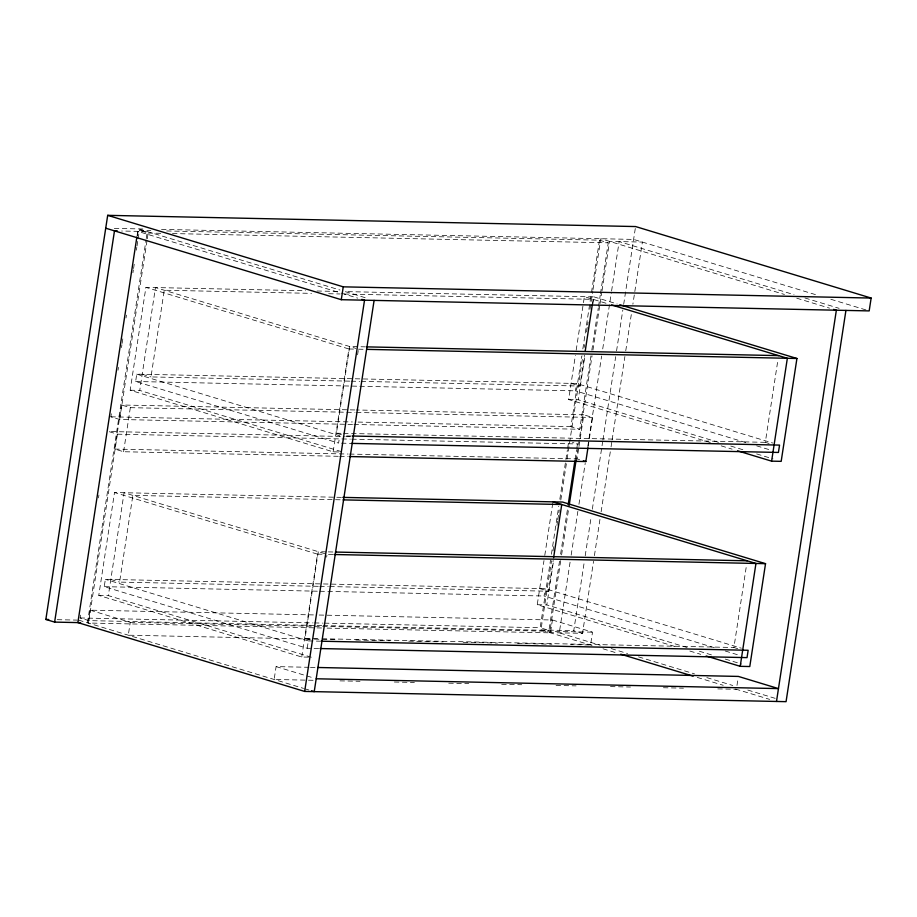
<?xml version="1.0" encoding="UTF-8"?>
<svg xmlns="http://www.w3.org/2000/svg" width="917" height="917" viewBox="0 0 917 917"><rect width="100%" height="100%" fill="white"/><g stroke="black" fill="none" stroke-linecap="round" stroke-linejoin="round"><path stroke-width="0.69" stroke-dasharray="4.58 3.44" d="M137.091 235.589L137.733 231.348L339.932 292.729M137.458 235.956L138.536 228.895L339.943 290.024M321.764 625.566L88.88 620.614L80.1 617.955L80.536 615.135M98.474 497.897L98.91 495.077M352.541 424.433L119.657 419.482L110.877 416.822L111.53 412.581M118.018 370.216L118.442 367.385M121.468 347.612L121.904 344.792M122.121 343.382L122.981 337.731M126.007 317.958L126.443 315.127M132.931 272.762L133.355 269.93M133.573 268.521L134.226 264.279M136.381 250.158L136.816 247.338M137.034 245.928L137.894 240.277M138.112 238.856L139.407 230.385L150.846 230.625M87.447 622.792L146.021 240.036M146.227 238.615L147.316 231.554L121.629 231.015M313.419 614.917L90.164 610.172L88.192 623.021L324.331 628.042M338.258 456.299L123.589 451.737L114.808 449.078L121.56 404.993L354.833 409.956M88.88 620.614L117.399 434.177L108.63 431.517L344.379 436.526M119.657 419.482L147.098 240.116M147.316 238.695L148.176 233.044L139.407 230.385M308.593 657.157L301.75 657.008L98.772 595.397L114.51 492.532L341.388 497.358M338.625 451.955L333.146 451.84L130.168 390.229L145.906 287.365L305.59 290.758M123.589 451.737L130.329 407.664L121.56 404.993M318.635 648.525L307.206 648.273L104.229 586.662L105.352 579.315L545.179 588.668L741.349 648.204M136.748 374.147L339.726 435.758L338.602 443.106L135.624 381.495L136.748 374.147L576.575 383.489L772.744 443.037M311.333 657.214L108.344 595.603L124.082 492.738L327.071 554.349L326.635 557.146M341.365 451.623L139.739 390.424L155.477 287.571L355.956 348.414M318.302 586.318L119.588 582.1L132.85 495.398L341.582 499.834M349.698 381.151L150.984 376.921L164.246 290.231L311.505 293.36M90.164 610.172L130.26 622.334L128.288 635.194L312.903 639.115M309.018 667.301L276.109 666.602L274.137 679.463L307.057 680.162M301.75 657.008L317.5 554.143L114.51 492.532M333.146 451.84L348.896 348.976L145.906 287.365M310.038 639.906L305.029 638.381L318.302 551.69L326.876 551.874M341.433 434.738L336.424 433.214L349.698 346.511L365.425 346.855M307.206 648.273L308.33 640.926L105.352 579.315M357.607 354.776L358.249 350.581M674.82 646.474L537.236 604.716L543.987 560.585M544.778 555.393L552.756 503.25M710.308 442.544L568.632 399.537L575.383 355.406M576.174 350.225L584.37 296.684L607.524 303.71M714.343 647.7L544.056 596.016L545.179 588.668M745.739 442.533L575.452 390.837L576.575 383.489M559.53 561.181L548.939 630.392L540.17 627.732L550.544 559.932M551.415 554.281L558.762 506.264M559.84 499.203L567.405 449.766M567.623 448.356L568.483 442.705M590.961 355.819L579.727 429.259L570.947 426.6L581.756 355.979M582.834 348.918L591.27 293.83M591.488 292.42L599.477 240.162L166.562 230.958M592.05 645.476L540.927 629.956L551.518 560.745M553.031 550.865L553.685 546.624M556.928 525.441L557.57 521.2M557.788 519.79L558.648 514.139M558.866 512.729L559.301 509.898M560.814 500.017L566.866 460.472M567.084 459.05L582.857 355.945M584.152 347.474L584.587 344.643M586.536 331.931L587.396 326.292M587.614 324.87L588.049 322.05M589.986 309.338L592.806 290.976M593.012 289.566L600.795 238.718L784.448 294.46M329.742 586.559L548.481 591.213L553.18 560.447M361.138 381.392L579.876 386.034L584.576 355.28M592.497 303.538L593.139 299.343L341.525 293.99M687.12 647.505L546.807 604.922L553.708 559.828M718.515 442.338L578.203 399.743L585.103 354.65M592.863 303.928L593.941 296.879L345.617 291.606M560.619 554.12L567.749 507.514M575.097 459.497L576.61 449.605M576.827 448.195L577.469 443.954L572.46 442.43M591.82 350.168L598.308 307.791M598.526 306.381L600.257 295.079M600.475 293.669L608.246 242.822L599.477 240.162M560.723 560.585L549.696 632.615L582.524 633.315L593.551 561.284M561.594 554.934L568.723 508.327M576.071 460.3L592.061 355.785M592.932 350.134L599.844 304.937M600.062 303.527L601.793 292.225M602.011 290.815L609.564 241.377L642.393 242.077L632.879 304.226M319.15 615.032L552.424 619.995L550.452 632.845L325.764 628.076M579.578 459.658L577.068 458.901L578.753 447.886M578.971 446.499L583.82 414.816L356.266 409.979M570.076 562.201L559.278 632.822L600.257 645.259M571.165 555.14L577.859 511.354M578.948 504.293L585.206 463.337M587.808 446.384L601.632 355.991M602.721 348.93L611.364 292.431M611.582 291.021L619.147 241.584L794.019 294.666M588.164 446.407L592.588 417.476L583.82 414.816M582.524 633.315L573.755 630.655L584.347 561.445M585.206 555.794L591.259 516.248M592.336 509.187L602.71 441.386M602.928 439.977L615.685 356.644M616.545 350.993L622.815 310.038M623.675 304.387L635.584 226.556M594.411 555.633L600.245 517.497M601.116 511.846L610.837 448.287M611.054 446.877L611.914 441.226M612.132 439.816L624.89 356.484M625.749 350.833L631.584 312.697M552.424 619.995L592.52 632.157L590.548 645.018L570.512 644.594M737.681 648.64L733.921 647.494L746.541 564.998M769.076 443.473L765.317 442.326L777.937 359.819M736.981 685.435L737.967 679.004M114.281 228.379L144.347 229.021M161.518 229.388L633.624 239.417L818.514 295.538M148.176 233.044L161.037 233.319M172.476 233.56L608.246 242.822M317.03 290.998L339.898 291.48M328.653 293.727L340.092 293.967M348.896 348.976L355.727 349.125M358.467 349.182L364.187 349.297M351.131 381.174L359.705 381.357M135.624 381.495L358.387 386.229M359.819 386.263L575.452 390.837M130.168 390.229L139.739 390.424M568.632 399.537L578.203 399.743M130.329 407.664L355.017 412.432M356.449 412.467L592.588 417.476M110.877 416.822L352.346 421.958M358.066 422.072L570.947 426.6M353.973 424.468L579.727 429.259M336.424 433.214L342.144 433.34M343.577 433.363L765.317 442.326M346.626 435.907L352.575 436.033M345.812 436.561L351.532 436.675M117.399 434.177L350.294 439.128M351.727 439.163L577.469 443.954M341.456 443.163L351.452 443.381M114.808 449.078L348.093 454.041M349.515 454.064L577.068 458.901M339.691 456.334L348.277 456.517M328.309 551.896L334.029 552.023M317.5 554.143L322.967 554.258M328.492 554.384L334.212 554.498M319.735 586.353L328.309 586.536M104.229 586.662L318.428 591.224M319.85 591.247L544.056 596.016M98.772 595.397L108.344 595.603M537.236 604.716L546.807 604.922M80.1 617.955L312.995 622.907M314.428 622.93L323.002 623.113M324.423 623.147L540.17 627.732M57.267 619.686L77.246 620.11M540.927 629.956L573.755 630.655M323.197 625.6L548.939 630.392M130.26 622.334L592.52 632.157M305.029 638.381L320.755 638.725M322.188 638.748L733.921 647.494M314.336 639.149L335.805 639.607M355.842 640.032L390.183 640.765M408.799 641.155L443.14 641.889M463.177 642.313L497.53 643.046M517.555 643.47L551.908 644.192M308.33 640.926L319.758 641.178M310.45 667.335L316.182 667.461M308.49 680.196L314.21 680.311M339.966 680.861L360.003 681.285M394.356 682.019L414.392 682.443M448.734 683.176L468.77 683.601M501.691 684.3L521.727 684.724M556.069 685.457L576.105 685.882M610.458 686.615L630.495 687.039M663.404 687.739L683.44 688.163M717.793 688.896L736.397 689.286M830.836 299.274L867.814 310.496M804.943 297.979L839.101 308.341M796.735 298.185L829.53 308.146M593.941 296.879L617.095 303.917M345.411 291.686L365.906 297.91M341.307 293.142L357.699 298.117M571.096 383.375L579.876 386.034M756.64 445.834L771.621 450.385M730.78 446.052L745.762 450.602M756.663 453.915L773.008 458.878M721.209 445.857L732.11 449.158M142.215 374.262L150.984 376.921M539.7 588.554L548.481 591.213M725.244 651.013L740.225 655.552M699.384 651.23L714.366 655.781M725.267 659.082L741.612 664.046M689.813 651.024L700.714 654.337M611.192 648.583L627.583 653.557M638.519 656.87L694.524 673.88M706.824 677.606L732.786 685.492M747.813 690.054L775.14 698.341M602.985 648.789L618.012 653.351M697.252 677.411L723.204 685.286M735.503 689.022L769.661 699.384M110.819 579.441L119.588 582.1M276.109 666.602L313.534 677.961M78.679 620.133L303.538 688.392M304.673 688.736L308.891 690.008"/><path stroke-width="1.38" d="M80.604 622.654L54.619 622.104L45.85 619.433L107.69 215.335L635.584 226.556L871.15 298.059L869.178 310.909L341.284 299.699L105.719 228.195M54.619 622.104L114.487 230.855L117.342 230.924M136.874 236.999L77.876 622.597L304.662 691.429L786.064 701.665L845.933 310.416M341.284 299.699L343.245 286.838L107.69 215.335M304.662 691.429L364.53 300.191L361.791 299.366M374.102 300.398L314.233 691.636L311.505 690.81M553.616 557.651L561.743 504.51L343.015 499.868M585.218 351.085L592.279 304.937M568.185 504.694L574.879 460.907M569.148 505.508L576.071 460.3M349.709 456.551L585.837 461.56L587.946 447.794M342.82 497.381L562.545 502.058L765.535 563.668L749.785 666.533L740.214 666.327L755.952 563.462L552.974 501.851M619.823 304.742L796.93 358.49L781.181 461.354L771.61 461.148L787.348 358.295L611.616 304.948M776.493 701.459L836.361 310.221L833.622 309.384M343.245 286.838L871.15 298.059M366.846 346.878L778.579 355.624M367.041 349.366L796.93 358.49M352.346 436.022L779.553 445.1L778.43 452.448L351.452 443.381M335.45 552.057L747.183 560.803M334.212 554.498L765.535 563.668M45.85 619.433L48.704 619.502M320.95 641.201L748.157 650.279L747.034 657.627L320.056 648.548M317.614 667.484L738.368 676.425L778.464 688.598L316.205 678.775M737.555 450.82L771.61 461.148M583.338 460.804L585.837 461.56M706.159 655.987L740.214 666.327M620.74 654.188L693.149 676.161"/></g></svg>
